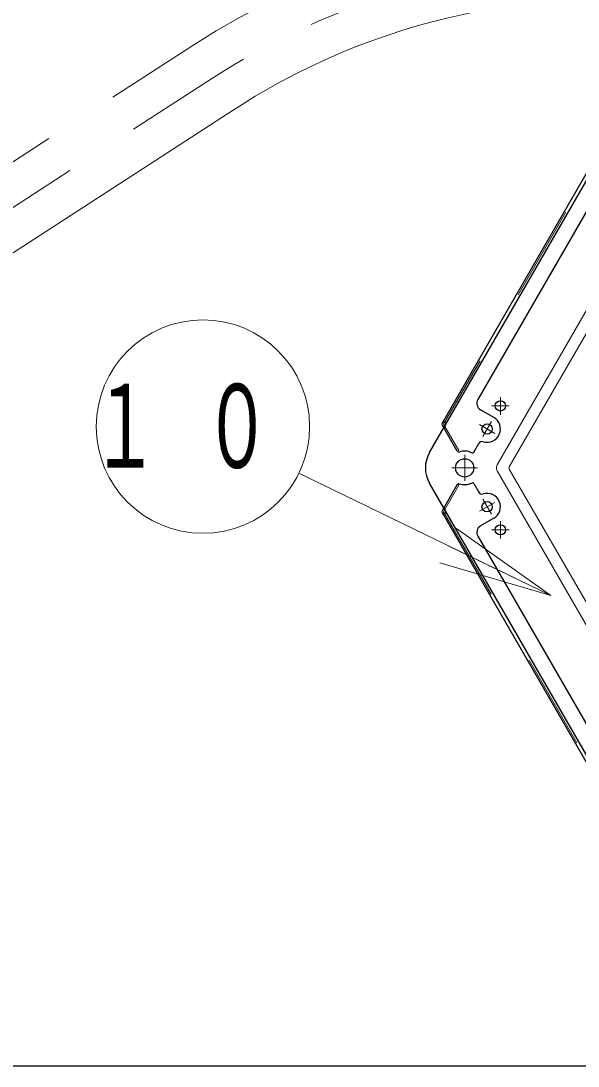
# Model space of a CAD drawing. Units: millimetres on the paper, scale 1:50. Extents: x -385 to 840, y 0 to 267.
# Drawn here: x 275.37 to 290, y 167.1 to 194.53 of the extents above; entities that cross this region are included whole.
import ezdxf

# ---------------------------------------------------------------- set-up
doc = ezdxf.new("R2010")
doc.units = ezdxf.units.MM
doc.linetypes.add('USER1', pattern=[4.5, 2.5, -2])
doc.linetypes.add('USER2', pattern=[6, 3, -1, 1, -1])
doc.layers.add('1_50', color=7, linetype='Continuous', lineweight=25)
doc.styles.add('ＭＳ ゴシック', font='')
doc.styles.get('ＭＳ ゴシック').set_extended_font_data('MS Gothic')

msp = doc.modelspace()

# ---------------------------------------------------------------- linework, layer by layer
at = {"layer": '1_50', "color": 131}
for p, q in [((286.101, 183.204), (292.394, 194.104)), ((292.394, 171.504), (286.101, 182.404))]:
    msp.add_line(p, q, dxfattribs=at)
at = {"layer": '1_50', "linetype": 'USER1', "lineweight": 13}
for p, q in [((279.888, 193.891), (250.237, 174.688)), ((280.432, 193.052), (250.78, 173.849))]:
    msp.add_line(p, q, dxfattribs=at)
at = {"layer": '1_50', "color": 190}
for p, q in [((291.892, 193.434), (286.43, 183.974)), ((291.819, 192.308), (287.369, 184.6)), ((287.788, 184.127), (287.442, 184.327)), ((286.832, 183.238), (286.43, 183.934)), ((286.502, 184.006), (286.462, 184.029)), ((286.523, 183.924), (286.491, 183.868)), ((287.264, 183.218), (287.394, 183.444)), ((286.832, 182.371), (286.43, 181.674)), ((287.264, 182.39), (287.394, 182.164)), ((286.43, 181.634), (291.892, 172.174)), ((286.502, 181.602), (286.462, 181.579)), ((286.523, 181.684), (286.491, 181.74)), ((287.788, 181.481), (287.442, 181.281)), ((287.369, 181.008), (291.819, 173.3))]:
    msp.add_line(p, q, dxfattribs=at)
at = {"layer": '1_50', "color": 190, "linetype": 'USER1', "lineweight": 13}
for p, q in [((291.93, 193.408), (286.472, 183.954)), ((286.872, 183.261), (286.472, 183.954)), ((286.872, 183.261), (286.832, 183.238)), ((286.872, 182.347), (286.472, 181.654)), ((286.872, 182.347), (286.832, 182.37)), ((286.472, 181.654), (291.93, 172.2))]:
    msp.add_line(p, q, dxfattribs=at)
at = {"layer": '1_50', "lineweight": 13}
for p, q in [((280.975, 192.213), (251.324, 173.009)), ((289.287, 179.45), (282.67, 182.664)), ((286.807, 181.21), (289.287, 179.45)), ((289.287, 179.45), (286.588, 180.761)), ((289.287, 179.45), (286.37, 180.311))]:
    msp.add_line(p, q, dxfattribs=at)
at = {"layer": '1_50', "color": 131, "lineweight": 13}
for p, q in [((288.197, 182.834), (292.583, 190.432)), ((287.879, 182.884), (292.032, 190.077)), ((293.56, 172.884), (287.879, 182.724)), ((293.762, 173.134), (288.197, 182.774))]:
    msp.add_line(p, q, dxfattribs=at)
at = {"layer": '1_50', "color": 2, "linetype": 'USER2', "lineweight": 13}
for p, q in [((287.963, 184.66), (287.963, 184.2)), ((288.193, 184.43), (287.733, 184.43)), ((287.414, 183.939), (287.813, 183.709)), ((287.498, 183.625), (287.728, 184.023)), ((287.414, 181.669), (287.813, 181.899)), ((287.728, 181.585), (287.498, 181.984)), ((287.963, 180.948), (287.963, 181.408)), ((288.193, 181.178), (287.733, 181.178))]:
    msp.add_line(p, q, dxfattribs=at)
at = {"layer": '1_50', "linetype": 'USER2', "lineweight": 13}
for p, q in [((287.025, 183.144), (287.025, 182.464)), ((287.365, 182.804), (286.685, 182.804))]:
    msp.add_line(p, q, dxfattribs=at)
at = {"layer": '1_50'}
msp.add_line((366.545, 167.104), (226.712, 167.104), dxfattribs=at)
at = {"layer": '1_50', "lineweight": 13}
msp.add_circle((280.152, 183.888), 2.8, dxfattribs=at)
at = {"layer": '1_50', "color": 2}
for centre in [(287.963, 184.43), (287.613, 183.824), (287.613, 181.784), (287.963, 181.178)]:
    msp.add_circle(centre, 0.135, dxfattribs=at)
at = {"layer": '1_50', "color": 131}
msp.add_circle((287.025, 182.804), 0.24, dxfattribs=at)
at = {"layer": '1_50', "linetype": 'USER1', "lineweight": 13}
for radius, start in [(20, 90), (19, 93.017)]:
    msp.add_arc((290.76, 177.104), radius, start, 122.9283, dxfattribs=at)
at = {"layer": '1_50', "lineweight": 13}
msp.add_arc((290.76, 177.104), 18, 90, 122.9283, dxfattribs=at)
at = {"layer": '1_50', "color": 190}
for centre, radius, start, end in [((287.542, 184.5), 0.2, 150, 240), ((287.613, 183.824), 0.35, 252.8396, 60), ((286.465, 183.954), 0.04, 150, 210), ((286.526, 183.848), 0.04, 150, 210), ((286.472, 183.954), 0.06, 330, 60), ((286.867, 183.258), 0.04, 210, 289.1931), ((287.025, 182.804), 0.44, 64.7802, 109.1931), ((287.481, 183.394), 0.1, 72.8396, 150), ((287.229, 183.238), 0.04, 244.7802, 330), ((287.229, 182.37), 0.04, 30, 115.2198), ((286.867, 182.351), 0.04, 70.8069, 150), ((287.025, 182.804), 0.44, 250.8069, 295.2198), ((287.481, 182.214), 0.1, 210, 287.1604), ((287.613, 181.784), 0.35, 300, 107.1604), ((286.465, 181.654), 0.04, 150, 210), ((286.526, 181.76), 0.04, 150, 210), ((286.472, 181.654), 0.06, 300, 30), ((287.542, 181.108), 0.2, 120, 210)]:
    msp.add_arc(centre, radius, start, end, dxfattribs=at)
at = {"layer": '1_50', "color": 131}
msp.add_arc((286.794, 182.804), 0.8, 150, 210, dxfattribs=at)
at = {"layer": '1_50', "color": 131, "lineweight": 13}
for centre, radius in [((288.018, 182.804), 0.16), ((288.249, 182.804), 0.06)]:
    msp.add_arc(centre, radius, 150, 210, dxfattribs=at)

# ---------------------------------------------------------------- texts
at = {"layer": '1_50', "insert": (280.152, 183.888), "char_height": 2.199, "attachment_point": 5, "style": 'ＭＳ ゴシック'}
msp.add_mtext('\\T1.64;\\W0.6;１０', dxfattribs=at)

doc.saveas('drawing.dxf')
